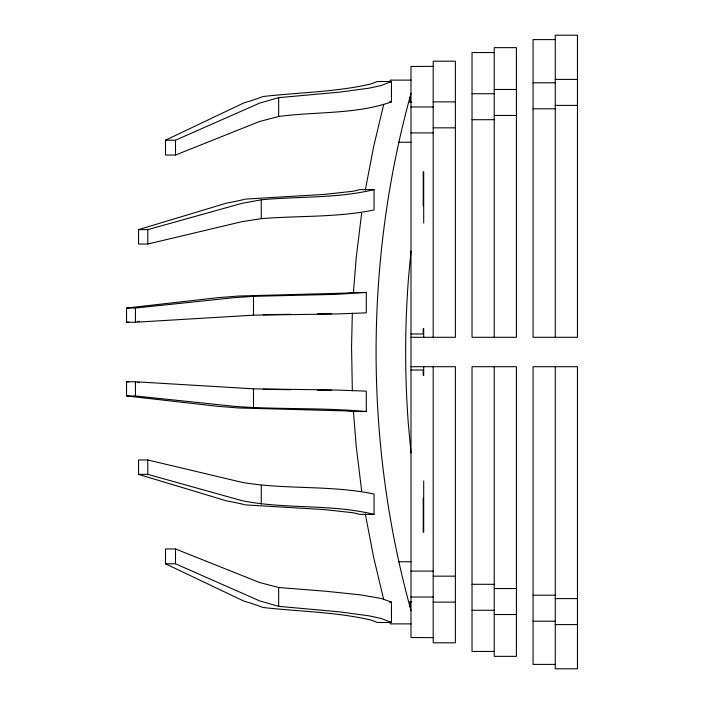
<?xml version="1.0" encoding="UTF-8"?>
<svg xmlns="http://www.w3.org/2000/svg" width="704" height="704" viewBox="0 0 704 704"><rect width="100%" height="100%" fill="white"/><g stroke="black" fill="none" stroke-linecap="round" stroke-linejoin="round"><path stroke-width="1.06" d="M352.334 313.157L351.56 346.447L352.334 390.843M353.382 292.978L356.215 257.673L361.636 213.286M410.995 251.002L408.602 276.971A955.909 955.909 0 0 0 408.329 423.588L410.995 452.998M365.297 190.08L373.639 146.696L383.706 104.324M410.995 93.509C364.452 261.73 364.452 442.27 410.995 610.491M389.734 82.13L390.298 80.115L410.995 80.115M391.45 81.523L381.207 85.562L368.685 88.22L339.196 92.171L278.661 97.654L259.486 103.18L175.507 140.21L165.502 140.21L165.502 155.038L175.507 155.038L259.486 121.51L278.661 116.494C315.955 111.452 355.564 114.567 391.45 101.895L391.45 81.523L376.992 81.523A78.082 12.663 0 0 1 369.688 84.251C334.664 92.162 298.461 92.462 262.891 96.527A312.303 50.644 0 0 1 244.024 102.819L165.502 140.21M374.053 189.605C337.322 198.59 298.707 196.222 261.272 199.813L242.088 203.315L147.796 229.636L138.556 229.636L138.556 244.033L147.796 244.033L242.088 221.637L261.272 218.662C298.742 215.582 337.093 217.642 374.053 209.968L374.053 189.605L359.603 189.605A77.123 7.982 0 0 1 352.343 191.321L325.134 194.348L245.502 199.1A308.801 31.953 0 0 1 226.626 203.086L138.556 229.636M366.282 292.486L335.482 294.386L253.493 296.331L234.309 297.651L135.441 308.035L126.544 308.035L126.544 322.247L135.441 322.247L253.493 315.172L335.482 314.002L366.282 312.849L366.282 292.486L351.824 292.486A76.578 3.001 0 0 1 344.599 293.128L237.723 296.058A306.794 12.012 0 0 1 218.83 297.563M126.544 308.035L218.847 297.563M126.544 322.247L128.718 322.106M137.403 321.508L139.577 321.358M331.742 313.632L317.363 313.931M494.226 651.464L472.032 651.464L472.032 366.705L516.419 366.705L516.419 656.357L494.226 656.357L494.226 366.705M290.62 314.336L263.243 314.679M433.189 637.622L410.995 637.516L410.995 66.484L433.189 66.378M555.262 39.6L533.069 39.6L533.069 337.295L577.456 337.295L577.456 35.209L555.262 35.209L555.262 337.295M555.262 79.402L577.456 79.402M533.069 82.799L555.262 82.799M494.226 89.487L516.419 89.487M472.032 93.72L494.226 93.72M389.382 101.895L391.45 101.895M433.189 101.878L455.382 101.878M411.937 102.221L409.886 102.221L409.886 97.662M555.262 105.398L577.456 105.398M410.995 106.964L433.189 106.964M533.069 108.794L555.262 108.794M494.226 115.465L516.419 115.465M472.032 119.698L494.226 119.698M433.189 127.838L455.382 127.838M410.995 132.924L433.189 132.924M398.288 142.261L410.995 142.261M410.995 333.969L423.201 333.969L423.201 328.654M410.995 337.295L455.382 337.295L455.382 61.195L433.189 61.195L433.189 337.295M410.995 366.705L455.382 366.705L455.382 642.805L433.189 642.805L433.189 366.705M410.995 370.031L423.201 370.031L423.201 375.346M218.847 406.437L126.544 395.965L126.544 381.753L135.441 381.753L253.493 388.828L335.482 389.998L366.282 391.151L366.282 411.514L351.824 411.514A76.578 3.001 0 0 0 344.599 410.872L237.723 407.942A306.794 12.012 0 0 0 218.83 406.437M126.544 395.965L135.441 395.965L234.309 406.349C278.212 409.675 322.414 407.458 366.282 411.514M147.796 459.967L138.556 459.967L138.556 474.364L226.626 500.914A308.801 31.953 0 0 1 245.502 504.9L325.134 509.652L352.343 512.679A77.123 7.982 0 0 1 359.603 514.395L374.053 514.395L374.053 494.032C330.713 484.915 285.648 489.843 242.088 482.363L147.796 459.967L147.796 474.364L242.088 500.685C285.49 509.45 330.95 503.721 374.053 514.395M138.556 474.364L147.796 474.364M175.507 548.962L165.502 548.962L165.502 563.79L244.024 601.181A312.303 50.644 0 0 1 262.891 607.473C298.461 611.538 334.664 611.829 369.688 619.749A78.082 12.663 0 0 1 377.001 622.477L391.45 622.477L391.45 602.105L381.242 598.462L360.527 594.871L325.521 591.219L278.661 587.506L259.486 582.49L175.507 548.962L175.507 563.79L259.486 600.82L278.661 606.346L339.196 611.829L368.685 615.78L381.207 618.438L391.45 622.477M398.288 561.739L410.995 561.739M165.502 563.79L175.507 563.79M410.995 571.076L433.189 571.076M433.189 576.162L455.382 576.162M472.032 584.302L494.226 584.302M494.226 588.535L516.419 588.535M533.069 595.206L555.262 595.206M410.995 597.036L433.189 597.036M555.262 598.602L577.456 598.602M411.937 601.779L409.886 601.779L409.886 606.338M389.382 602.105L391.45 602.105M433.189 602.122L455.382 602.122M472.032 610.28L494.226 610.28M494.226 614.513L516.419 614.513M533.069 621.201L555.262 621.201M410.995 623.885L390.298 623.885L389.734 621.87M555.262 624.598L577.456 624.598M555.262 664.4L533.069 664.4L533.069 366.705L577.456 366.705L577.456 668.791L555.262 668.791L555.262 366.705M263.243 389.321L290.62 389.664M494.226 52.536L472.032 52.536L472.032 337.295L516.419 337.295L516.419 47.643L494.226 47.643L494.226 337.295M317.363 390.069L331.742 390.368M126.544 381.753L128.718 381.894M137.403 382.492L139.577 382.642M383.706 599.676L373.639 557.304L365.297 513.92M361.636 490.714L356.215 446.327L353.382 411.022M423.702 171.741L423.702 223.027M423.702 328.742L423.702 337.295M423.702 366.705L423.702 375.258M423.702 480.973L423.702 532.259M423.201 172.066L423.201 205.885M423.201 498.115L423.201 531.934M278.661 97.654L278.661 116.494M278.661 587.506L278.661 606.346M261.272 199.813L261.272 218.662M261.272 485.338L261.272 504.187M253.493 296.331L253.493 315.172M253.493 388.828L253.493 407.669M175.507 140.21L175.507 155.038M147.796 229.636L147.796 244.033M135.441 308.035L135.441 322.247M135.441 381.753L135.441 395.965"/></g></svg>
